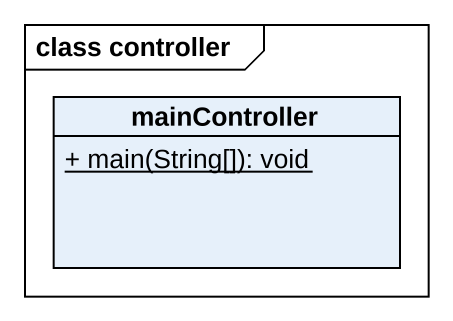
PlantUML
@startuml
mainframe class controller
hide circle
hide empty members
skinparam classAttributeIconSize 0
class mainController {
  {static} + main(String[]): void
}
@enduml
